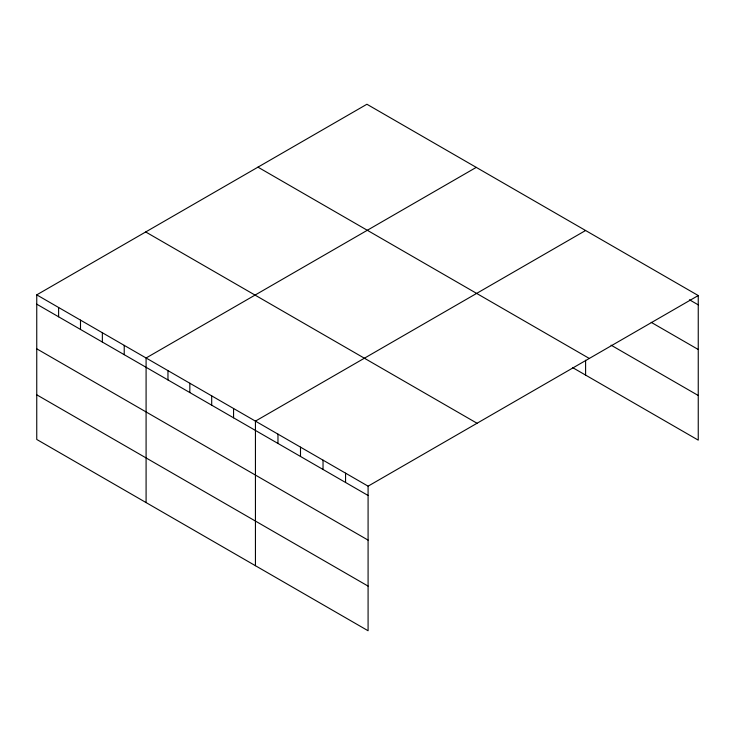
<?xml version="1.0" encoding="UTF-8"?>
<svg xmlns="http://www.w3.org/2000/svg" width="735" height="735" viewBox="0 0 735 735"><rect width="100%" height="100%" fill="white"/><g stroke="black" fill="none" stroke-linecap="round" stroke-linejoin="round"><path stroke-width="1.1" d="M36.75 294.864L368.088 486.166L368.088 630.749L36.75 439.456L36.75 294.864L366.912 104.251L698.25 295.543L698.25 440.136L572.675 367.629M476.252 167.378L146.09 357.991L146.09 502.584M585.593 230.505L255.44 421.118L255.44 565.711M368.088 486.166L698.25 295.543M689.43 299.77L698.25 304.86M651.228 322.353L698.25 349.502M611.061 345.156L698.25 395.494M257.957 167.148L589.295 358.45M145.705 231.966L477.043 423.259M36.75 304.18L368.088 495.482M36.75 348.822L368.088 540.115M36.75 394.814L368.088 586.107M585.593 360.214L585.593 375.098M345.56 473.156L345.56 482.472M323.033 460.147L323.033 469.463M300.496 447.137L300.496 456.453M277.968 434.128L277.968 443.444M233.565 408.495L233.565 417.811M211.698 395.871L211.698 405.187M189.832 383.247L189.832 392.563M167.966 370.615L167.966 379.931M124.224 345.367L124.224 354.683M102.358 332.744L102.358 342.06M80.492 320.12L80.492 329.427M58.616 307.487L58.616 316.803"/></g></svg>
